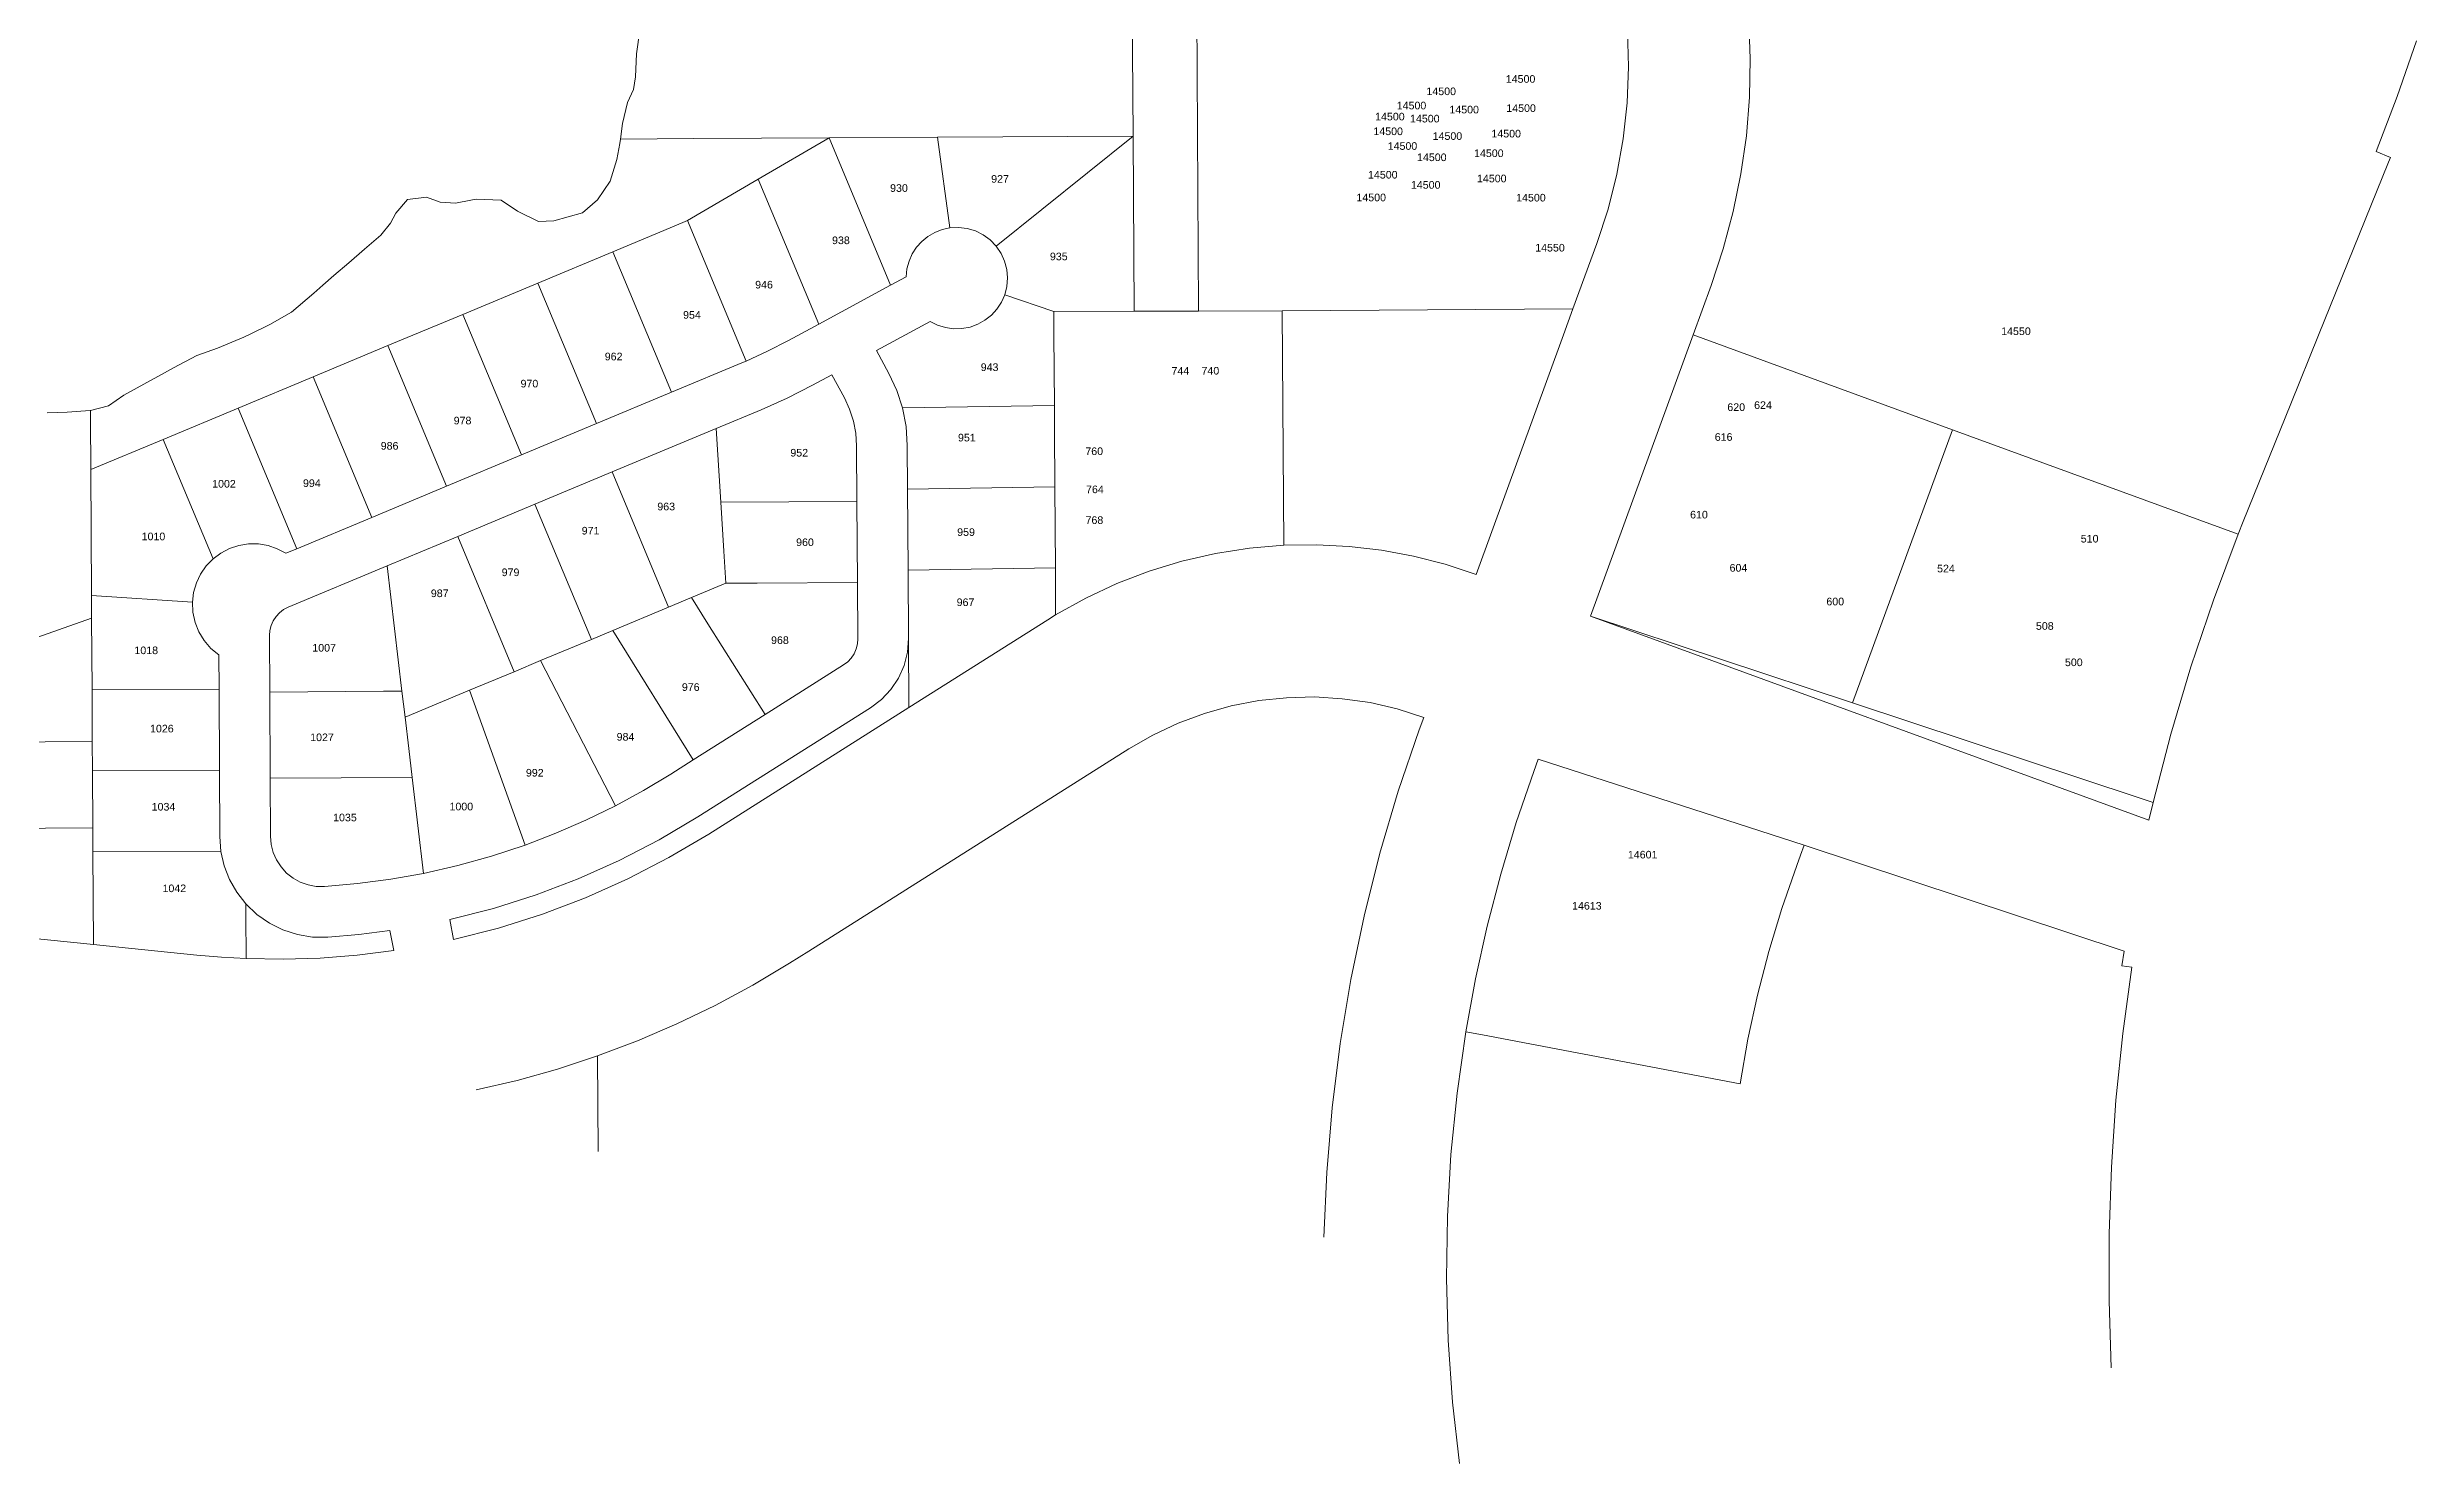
# Model space of a CAD drawing. Header units: feet. Extents: x 865220 to 5618803, y -2240498 to 1935234.
# Drawn here: x 2808321 to 2810656, y 961764 to 963159 of the extents above; entities that cross this region are included whole.
import ezdxf
from ezdxf.enums import TextEntityAlignment as Align

# ---------------------------------------------------------------- set-up
doc = ezdxf.new("R2010")
doc.units = ezdxf.units.FT
doc.header["$LTSCALE"] = 0.015
doc.header["$MEASUREMENT"] = 0
doc.layers.add('Dakota County Addresses', color=7, linetype='Continuous')
doc.layers.add('Dakota County Parcels', color=7, linetype='Continuous')
doc.styles.add('Dimensions 100', font='arial.ttf')

# ---------------------------------------------------------------- blocks, each defined once
blk = doc.blocks.new('ACMAP_ANN_TEMPLATE_Dakota County Addresses')
at = {"layer": 'Dakota County Addresses', "style": 'Dimensions 100'}
blk.add_attdef('DakotaCountyAddress', text='', height=50, dxfattribs=at).set_placement((0, 0), align=Align.CENTER)

msp = doc.modelspace()

# ---------------------------------------------------------------- linework, layer by layer
at = {"layer": 'Dakota County Parcels', "lineweight": 5}
for p, q in [((2809390.6, 963071.6), (2809389.8, 963197.2)), ((2809455.2, 962900.5), (2809453.5, 963192.7)), ((2808904.4, 963175.8), (2808901.2, 963152.5)), ((2808901.2, 963152.5), (2808900.1, 963129.9)), ((2808898.3, 963117.3), (2808892.4, 963104.6)), ((2808900.1, 963129.9), (2808898.3, 963117.3)), ((2808892.4, 963104.6), (2808887.3, 963083.9)), ((2808884.9, 963064.2), (2808882, 963048.6)), ((2808885.4, 963068.6), (2808884.9, 963064.2)), ((2808887.3, 963083.9), (2808885.4, 963068.6)), ((2808885.4, 963068.6), (2808957.7, 963069)), ((2809091, 963069.8), (2808957.7, 963069)), ((2809021.3, 963029), (2809091, 963069.8)), ((2809091, 963069.8), (2809198, 963070.5)), ((2809091, 963069.8), (2809151.6, 962924.6)), ((2809198, 963070.5), (2809390.6, 963071.6)), ((2809198, 963070.5), (2809210.1, 962981.2)), ((2809390.6, 963071.6), (2809255.8, 962963)), ((2809391.6, 962899.1), (2809390.6, 963071.6)), ((2808882, 963048.6), (2808875.2, 963027.1)), ((2810558.8, 962875.3), (2810627.7, 963045.7)), ((2810615.8, 963056.2), (2810629.7, 963050.6)), ((2810627.7, 963045.7), (2810629.7, 963050.6)), ((2808875.2, 963027.1), (2808862.9, 963008.8)), ((2808951.6, 962988.3), (2809021.3, 963029)), ((2809021.3, 963029), (2809080.9, 962886.3)), ((2808664, 962995.6), (2808658.7, 962985.6)), ((2808675.4, 963008.9), (2808664, 962995.6)), ((2808694.3, 963011.5), (2808675.4, 963008.9)), ((2808707.9, 963006.4), (2808694.3, 963011.5)), ((2808723, 963005.6), (2808707.9, 963006.4)), ((2808768, 963008.3), (2808743.3, 963009.4)), ((2808783.9, 962997.5), (2808768, 963008.3)), ((2808804.6, 962987.3), (2808783.9, 962997.5)), ((2808847.9, 962995.9), (2808819.8, 962988)), ((2808862.9, 963008.8), (2808847.9, 962995.9)), ((2808649.3, 962973.9), (2808633.1, 962960.1)), ((2808658.7, 962985.6), (2808649.3, 962973.9)), ((2808819.8, 962988), (2808804.6, 962987.3)), ((2808877.8, 962957.5), (2808938.5, 962982.8)), ((2808938.5, 962982.8), (2808951.6, 962988.3)), ((2808951.6, 962988.3), (2809009.4, 962849.9)), ((2808617.7, 962946.7), (2808603.1, 962934.3)), ((2808633.1, 962960.1), (2808617.7, 962946.7)), ((2808804, 962926.7), (2808877.8, 962957.5)), ((2808877.8, 962957.5), (2808935.6, 962819.1)), ((2809824.1, 962901.3), (2809847.6, 962965.6)), ((2808592, 962924.8), (2808583.3, 962916.7)), ((2808603.1, 962934.3), (2808592, 962924.8)), ((2808730.2, 962895.9), (2808804, 962926.7)), ((2808804, 962926.7), (2808861.8, 962788.3)), ((2809080.9, 962886.3), (2809151.6, 962924.6)), ((2809151.6, 962924.6), (2809166.9, 962932.9)), ((2809942.5, 962875.7), (2809960.3, 962924.4)), ((2808583.3, 962916.7), (2808561.1, 962898)), ((2809312.5, 962898.6), (2809264.1, 962915.2)), ((2809391.6, 962899.1), (2809312.5, 962898.6)), ((2809312.5, 962898.6), (2809312.6, 962876)), ((2809391.6, 962899.1), (2809455.2, 962899)), ((2809455.2, 962899), (2809455.2, 962900.5)), ((2809455.2, 962899), (2809537.4, 962899.5)), ((2809537.4, 962899.5), (2809824.1, 962901.3)), ((2809539.2, 962668.4), (2809537.4, 962899.5)), ((2809814.8, 962875.8), (2809824.1, 962901.3)), ((2808520.4, 962876.4), (2808514.4, 962873.4)), ((2808520.4, 962876.4), (2808520.5, 962876.5)), ((2808520.5, 962876.5), (2808539.9, 962886)), ((2808561.1, 962898), (2808539.9, 962886)), ((2808656.3, 962865.1), (2808730.2, 962895.9)), ((2808730.2, 962895.9), (2808787.9, 962757.4)), ((2809050.9, 962870), (2809080.9, 962886.3)), ((2809137.7, 962860.2), (2809190.8, 962889)), ((2809312.6, 962876), (2809313.1, 962806)), ((2809728.6, 962639.7), (2809814.8, 962875.7)), ((2809814.8, 962875.7), (2809814.8, 962875.8)), ((2809841.3, 962598.5), (2809942.5, 962875.7)), ((2809942.5, 962875.7), (2810198, 962782.2)), ((2810531.5, 962807.8), (2810558.8, 962875.3)), ((2808467.8, 962855.3), (2808445, 962843.1)), ((2808488.2, 962862.6), (2808467.8, 962855.3)), ((2808514.4, 962873.4), (2808488.2, 962862.6)), ((2808582.5, 962834.3), (2808656.3, 962865.1)), ((2808656.3, 962865.1), (2808714.1, 962726.6)), ((2809150, 962837.5), (2809137.7, 962860.2)), ((2808422.3, 962830.8), (2808395.9, 962816.3)), ((2808430.3, 962835.1), (2808422.3, 962830.8)), ((2808445, 962843.1), (2808430.3, 962835.1)), ((2808508.7, 962803.5), (2808582.5, 962834.3)), ((2808582.5, 962834.3), (2808640.3, 962695.8)), ((2808935.6, 962819.1), (2809005, 962848)), ((2809009.4, 962849.9), (2809005, 962848)), ((2809074.7, 962826), (2809093.7, 962836.3)), ((2809106.1, 962813.6), (2809093.7, 962836.3)), ((2808381, 962805.8), (2808363.2, 962801.2)), ((2808395.9, 962816.3), (2808381, 962805.8)), ((2808861.8, 962788.3), (2808935.6, 962819.1)), ((2809313.1, 962806), (2809163.3, 962803.7)), ((2809313.1, 962806), (2809313.2, 962781.5)), ((2810484.6, 962691.9), (2810531.5, 962807.8)), ((2808340.3, 962799.4), (2808320.3, 962798.8)), ((2808362.7, 962801.1), (2808340.3, 962799.4)), ((2808363.2, 962801.2), (2808362.7, 962801.1)), ((2808363.2, 962801.1), (2808363.2, 962801.2)), ((2808434.9, 962772.6), (2808508.7, 962803.5)), ((2808508.7, 962803.5), (2808566.5, 962665)), ((2808787.9, 962757.4), (2808861.8, 962788.3)), ((2808877.3, 962740.6), (2808979.7, 962783.3)), ((2808979.7, 962783.3), (2809024.2, 962801.9)), ((2808984.2, 962710.8), (2808979.7, 962783.3)), ((2810099.6, 962513), (2810198, 962782.2)), ((2810198, 962782.2), (2810479.6, 962679.4)), ((2808363.5, 962742.9), (2808434.9, 962772.6)), ((2808434.9, 962772.6), (2808484, 962655)), ((2809118.2, 962766.5), (2809118.5, 962711.6)), ((2809168.4, 962723.8), (2809168.1, 962766.8)), ((2809313.2, 962781.5), (2809313.5, 962726)), ((2808364.2, 962618.9), (2808363.5, 962742.9)), ((2808714.1, 962726.6), (2808787.9, 962757.4)), ((2808801.2, 962708.8), (2808877.3, 962740.6)), ((2808932.9, 962607.4), (2808877.3, 962740.6)), ((2808640.3, 962695.8), (2808714.1, 962726.6)), ((2809118.5, 962711.6), (2808984.2, 962710.8)), ((2809118.5, 962711.6), (2809119, 962631.7)), ((2809313.5, 962726), (2809168.4, 962723.8)), ((2809168.9, 962643.8), (2809168.4, 962723.8)), ((2809313.5, 962726), (2809314, 962646)), ((2808566.5, 962665), (2808640.3, 962695.8)), ((2808725.1, 962677), (2808801.2, 962708.8)), ((2808856.8, 962575.6), (2808801.2, 962708.8)), ((2808987.2, 962662.5), (2808984.2, 962710.8)), ((2810484.6, 962691.9), (2810479.6, 962679.4)), ((2808555.7, 962660.5), (2808566.5, 962665)), ((2808655.6, 962648.1), (2808725.1, 962677)), ((2808780.7, 962543.8), (2808725.1, 962677)), ((2808557.9, 962607.3), (2808655.6, 962648.1)), ((2808670.1, 962524.6), (2808655.6, 962648.1)), ((2808989.2, 962630.9), (2808987.2, 962662.5)), ((2809314, 962646), (2809168.9, 962643.8)), ((2809169.3, 962576.4), (2809168.9, 962643.8)), ((2809314, 962646), (2809314.3, 962599.7)), ((2808364.2, 962618.9), (2808463.6, 962612.3)), ((2808364.3, 962596.5), (2808364.2, 962618.9)), ((2808989.2, 962630.9), (2808955.4, 962616.8)), ((2809020, 962631.1), (2808989.2, 962630.9)), ((2809119, 962631.7), (2809020, 962631.1)), ((2809119, 962631.7), (2809119.3, 962576.1)), ((2808244.5, 962554.3), (2808364.3, 962596.5)), ((2808364.7, 962526.2), (2808364.3, 962596.5)), ((2808932.9, 962607.4), (2808877.8, 962584.4)), ((2808955.4, 962616.8), (2808932.9, 962607.4)), ((2808971.7, 962591), (2808955.4, 962616.8)), ((2809169.7, 962508.5), (2809306.6, 962594.9)), ((2809306.6, 962594.9), (2809314.3, 962599.7)), ((2809841.3, 962598.5), (2810391.7, 962397.4)), ((2809841.3, 962598.5), (2810099.6, 962513)), ((2808539.8, 962523.8), (2808539.5, 962579.5)), ((2808856.8, 962575.6), (2808806.6, 962554.7)), ((2808877.8, 962584.4), (2808856.8, 962575.6)), ((2808957.2, 962457), (2808877.8, 962584.4)), ((2809028.1, 962501.7), (2808971.7, 962591)), ((2809169.7, 962508.5), (2809169.3, 962576.4)), ((2808489.8, 962526.7), (2808489.6, 962560.5)), ((2808806.6, 962554.7), (2808780.7, 962543.8)), ((2808880.4, 962411.7), (2808806.6, 962554.7)), ((2809105.3, 962550.6), (2809028.1, 962501.7)), ((2808489.8, 962526.7), (2808364.7, 962526.2)), ((2808364.9, 962474.9), (2808364.7, 962526.2)), ((2808490.2, 962446.7), (2808489.8, 962526.7)), ((2808736.8, 962525.5), (2808673.2, 962499)), ((2808780.7, 962543.8), (2808736.8, 962525.5)), ((2808791.4, 962373), (2808736.8, 962525.5)), ((2808651.8, 962524.5), (2808539.8, 962523.8)), ((2808540.2, 962438.9), (2808539.8, 962523.8)), ((2808670.1, 962524.6), (2808651.8, 962524.5)), ((2808673.2, 962499), (2808670.1, 962524.6)), ((2809028.1, 962501.7), (2808957.2, 962457)), ((2809132, 962508.3), (2808961.7, 962400.7)), ((2808972.4, 962383.8), (2809169.7, 962508.5)), ((2810099.6, 962513), (2810382.2, 962419.5)), ((2808673.2, 962499), (2808676.8, 962468)), ((2809672.7, 962486.5), (2809677.1, 962498.8)), ((2808245, 962474.3), (2808364.9, 962474.9)), ((2808365.1, 962446.2), (2808364.9, 962474.9)), ((2808676.8, 962468), (2808680.1, 962439.7)), ((2808957.2, 962457), (2808935, 962443)), ((2809071, 962268.6), (2809386.3, 962467.7)), ((2809785.4, 962445.4), (2809789.8, 962457.6)), ((2809789.8, 962457.6), (2810051.9, 962372.8)), ((2808490.2, 962446.7), (2808365.1, 962446.2)), ((2808365.4, 962389.9), (2808365.1, 962446.2)), ((2808490.5, 962381.5), (2808490.2, 962446.7)), ((2808540.2, 962438.9), (2808680.1, 962439.7)), ((2808540.5, 962381.8), (2808540.2, 962438.9)), ((2808680.1, 962439.7), (2808691.3, 962345.1)), ((2810382.2, 962419.5), (2810395.8, 962415)), ((2810395.8, 962415), (2810391.7, 962397.4)), ((2808245.4, 962389.3), (2808365.4, 962389.9)), ((2808365.5, 962366.2), (2808365.4, 962389.9)), ((2808491.7, 962366.7), (2808365.5, 962366.2)), ((2808366, 962275.1), (2808365.5, 962366.2)), ((2808491.7, 962366.7), (2808490.5, 962381.5)), ((2810048.4, 962363.2), (2810044.6, 962352.7)), ((2810051.9, 962372.8), (2810048.4, 962363.2)), ((2810051.9, 962372.8), (2810367.2, 962268.5)), ((2808516.3, 962304), (2808516.2, 962315)), ((2808516.5, 962261.2), (2808516.3, 962304)), ((2808721, 962279.9), (2808717.3, 962299.6)), ((2808240.7, 962287.5), (2808366, 962275.1)), ((2808662, 962269), (2808658.3, 962288.7)), ((2809052.1, 962256.6), (2809071, 962268.6)), ((2810364.9, 962254.1), (2810367.2, 962268.5)), ((2810374.8, 962252.6), (2810364.9, 962254.1)), ((2808862.7, 962165.3), (2808863.3, 962071.1))]:
    msp.add_line(p, q, dxfattribs=at)
for points in [[(2809847.6, 962965.6), (2809858.7, 962999.4), (2809867.4, 963033.9), (2809873.7, 963068.9), (2809877.5, 963104.3), (2809879, 963139.8), (2809877.9, 963175.3), (2809874.5, 963210.7), (2809868.6, 963245.8), (2809860.3, 963280.4)], [(2809960.3, 962924.4), (2809972.3, 962960.4), (2809982.1, 962997.1), (2809989.6, 963034.3), (2809995, 963071.9), (2809998.1, 963109.8), (2809998.9, 963147.7), (2809997.5, 963185.6), (2809993.8, 963223.4), (2809987.9, 963260.9)], [(2810615.8, 963056.2), (2810636.5, 963110.5), (2810655.5, 963165.3)], [(2808743.3, 963009.4), (2808738.1, 963008.4), (2808723, 963005.6)], [(2809210.1, 962981.2), (2809202.5, 962979.5), (2809195.2, 962976.7), (2809188.5, 962972.7), (2809182.4, 962967.8), (2809177.2, 962962), (2809172.9, 962955.4), (2809169.8, 962948.3), (2809167.7, 962940.7), (2809166.9, 962932.9)], [(2809255.8, 962963), (2809249.9, 962969.2), (2809243, 962974.2), (2809235.4, 962978.1), (2809227.2, 962980.5), (2809218.7, 962981.6), (2809210.1, 962981.2)], [(2809264.1, 962915.2), (2809266.2, 962923.4), (2809266.9, 962931.8), (2809266.2, 962940.2), (2809264, 962948.3), (2809260.5, 962956), (2809255.8, 962963)], [(2809190.8, 962889), (2809198, 962885.3), (2809205.7, 962882.9), (2809213.8, 962881.7), (2809221.9, 962881.9), (2809229.9, 962883.3), (2809237.5, 962886.1), (2809244.6, 962890), (2809251, 962895), (2809256.4, 962901), (2809260.9, 962907.8), (2809264.1, 962915.2)], [(2809050.9, 962870), (2809030.4, 962859.5), (2809009.4, 962849.9)], [(2809163.3, 962803.7), (2809157.7, 962821), (2809150, 962837.5)], [(2809074.7, 962826), (2809049.8, 962813.3), (2809024.2, 962801.9)], [(2809118.2, 962766.5), (2809117.3, 962778.8), (2809115, 962790.8), (2809111.2, 962802.5), (2809106.1, 962813.6)], [(2808363.5, 962742.9), (2808363.3, 962792), (2808363.3, 962792.2), (2808363.2, 962801.1)], [(2809168.1, 962766.8), (2809166.9, 962785.4), (2809163.3, 962803.7)], [(2808484, 962655), (2808491.7, 962660.7), (2808500.3, 962665.2), (2808509.4, 962668.2), (2808518.9, 962669.7), (2808528.6, 962669.7), (2808538.1, 962668.1), (2808547.2, 962665), (2808555.7, 962660.5)], [(2809314.3, 962599.7), (2809344, 962616.2), (2809374.7, 962630.6), (2809406.4, 962642.7), (2809438.8, 962652.6), (2809471.9, 962660.2), (2809505.4, 962665.5), (2809539.2, 962668.4)], [(2809539.2, 962668.4), (2809571.4, 962668.9), (2809603.5, 962667.3), (2809635.4, 962663.5), (2809666.9, 962657.7), (2809698.1, 962649.7), (2809728.6, 962639.7)], [(2810479.6, 962679.4), (2810455.2, 962614.4), (2810433.1, 962548.7), (2810413.3, 962482.2), (2810395.8, 962415)], [(2808463.6, 962612.3), (2808464.8, 962622), (2808467.5, 962631.3), (2808471.7, 962640), (2808477.3, 962648), (2808484, 962655)], [(2808489.6, 962560.5), (2808481.8, 962566.8), (2808475.2, 962574.5), (2808469.9, 962583.1), (2808466.2, 962592.4), (2808464.1, 962602.3), (2808463.6, 962612.3)], [(2808539.5, 962579.5), (2808539.9, 962584.5), (2808541.1, 962589.4), (2808543.2, 962594), (2808546, 962598.2), (2808549.4, 962601.9), (2808553.5, 962605), (2808557.9, 962607.3)], [(2809119.3, 962576.1), (2809118.9, 962571.1), (2809117.7, 962566.2), (2809115.6, 962561.5), (2809112.8, 962557.3), (2809109.4, 962553.6), (2809105.3, 962550.6)], [(2809132, 962508.3), (2809142.8, 962516.4), (2809152, 962526.3), (2809159.5, 962537.5), (2809165, 962549.9), (2809168.3, 962563), (2809169.3, 962576.4)], [(2809677.1, 962498.8), (2809650.9, 962507.2), (2809624.1, 962513.3), (2809596.8, 962517.2), (2809569.3, 962518.9), (2809541.8, 962518.2), (2809514.5, 962515.3), (2809487.4, 962510.1), (2809460.9, 962502.7), (2809435.1, 962493.1), (2809410.2, 962481.4), (2809386.3, 962467.7)], [(2809672.7, 962486.5), (2809652, 962426.1), (2809633.9, 962364.9), (2809618.2, 962303), (2809605.2, 962240.5), (2809594.7, 962177.5), (2809586.7, 962114.1), (2809581.4, 962050.5), (2809578.7, 961986.7)], [(2808935, 962443), (2808908.1, 962426.8), (2808880.4, 962411.7)], [(2809718.7, 962189.1), (2809728.2, 962241.3), (2809739.7, 962293), (2809753, 962344.4), (2809768.3, 962395.2), (2809785.4, 962445.4)], [(2808880.4, 962411.7), (2808851.3, 962397.5), (2808821.6, 962384.6), (2808791.4, 962373)], [(2808961.7, 962400.7), (2808923.6, 962378.2), (2808884.3, 962357.8), (2808843.9, 962339.7), (2808802.5, 962323.9), (2808760.2, 962310.5), (2808717.3, 962299.6)], [(2808516.2, 962315), (2808507.3, 962326.5), (2808500.2, 962339.1), (2808494.9, 962352.6), (2808491.7, 962366.7)], [(2808593.7, 962332.1), (2808585.6, 962332.2), (2808577.6, 962333.7), (2808569.9, 962336.4), (2808562.8, 962340.4), (2808556.4, 962345.4), (2808550.9, 962351.5), (2808546.5, 962358.3), (2808543.2, 962365.7), (2808541.2, 962373.6), (2808540.5, 962381.8)], [(2808791.4, 962373), (2808758.5, 962362.1), (2808725.1, 962352.8), (2808691.3, 962345.1)], [(2808721, 962279.9), (2808765.1, 962291.1), (2808808.6, 962304.9), (2808851.1, 962321.1), (2808892.7, 962339.7), (2808933.2, 962360.6), (2808972.4, 962383.8)], [(2808691.3, 962345.1), (2808659, 962339.3), (2808626.4, 962335), (2808593.7, 962332.1)], [(2810044.6, 962352.7), (2810030.1, 962310.6), (2810017.3, 962268), (2810006.1, 962225), (2809996.6, 962181.6), (2809988.8, 962137.8)], [(2808597, 962282.2), (2808582, 962282.4), (2808567.1, 962284.8), (2808552.8, 962289.4), (2808539.4, 962296), (2808527.1, 962304.7), (2808516.2, 962315)], [(2808366, 962275.1), (2808400.7, 962271.5), (2808467.8, 962264.5)], [(2808516.5, 962261.2), (2808553, 962260.6), (2808589.4, 962261.7), (2808625.8, 962264.5), (2808662, 962269)], [(2808597, 962282.2), (2808627.7, 962284.8), (2808658.3, 962288.7)], [(2808467.8, 962264.5), (2808492.1, 962262.5), (2808516.5, 962261.2)], [(2808862.7, 962165.3), (2808902.1, 962180.1), (2808940.9, 962196.7), (2808978.8, 962215), (2809015.9, 962235), (2809052.1, 962256.6)], [(2810354.6, 961857.9), (2810352.4, 961923.8), (2810352.5, 961989.8), (2810354.8, 962055.7), (2810359.2, 962121.6), (2810365.9, 962187.2), (2810374.8, 962252.6)], [(2809712.4, 961763.6), (2809705.5, 961824.2), (2809701.2, 961885.1), (2809699.5, 961946), (2809700.4, 962007.1), (2809703.9, 962068), (2809710, 962128.7), (2809718.7, 962189.1)], [(2809718.7, 962189.1), (2809734.9, 962186), (2809988.8, 962137.8)], [(2808743.3, 962131.7), (2808783.6, 962141.1), (2808823.4, 962152.3), (2808862.7, 962165.3)]]:
    msp.add_lwpolyline(points, dxfattribs=at)

# ---------------------------------------------------------------- block references
at = {"layer": 'Dakota County Addresses', "lineweight": 5, "xscale": 0.15, "yscale": 0.15, "zscale": 0.15}
for p, values in [((2809694.3, 963111.9), {'DakotaCountyAddress': '14500'}), ((2809772.5, 963124.1), {'DakotaCountyAddress': '14500'}), ((2809643.7, 963087), {'DakotaCountyAddress': '14500'}), ((2809665, 963097.9), {'DakotaCountyAddress': '14500'}), ((2809678.1, 963085), {'DakotaCountyAddress': '14500'}), ((2809716.9, 963093.9), {'DakotaCountyAddress': '14500'}), ((2809773, 963095.3), {'DakotaCountyAddress': '14500'}), ((2809642, 963072.5), {'DakotaCountyAddress': '14500'}), ((2809656.1, 963058), {'DakotaCountyAddress': '14500'}), ((2809700.4, 963067.8), {'DakotaCountyAddress': '14500'}), ((2809758.3, 963070.2), {'DakotaCountyAddress': '14500'}), ((2809685, 963046.9), {'DakotaCountyAddress': '14500'}), ((2809741.2, 963050.9), {'DakotaCountyAddress': '14500'}), ((2809159.9, 963016.6), {'DakotaCountyAddress': '930'}), ((2809259.5, 963025.6), {'DakotaCountyAddress': '927'}), ((2809636.7, 963029.7), {'DakotaCountyAddress': '14500'}), ((2809679, 963019.7), {'DakotaCountyAddress': '14500'}), ((2809744.1, 963026), {'DakotaCountyAddress': '14500'}), ((2809744.1, 963026), {'DakotaCountyAddress': '14500'}), ((2809625.3, 963007.3), {'DakotaCountyAddress': '14500'}), ((2809782.7, 963007.1), {'DakotaCountyAddress': '14500'}), ((2809102.7, 962965.1), {'DakotaCountyAddress': '938'}), ((2809317.4, 962949.2), {'DakotaCountyAddress': '935'}), ((2809801.5, 962957.8), {'DakotaCountyAddress': '14550'}), ((2809026.9, 962921.4), {'DakotaCountyAddress': '946'}), ((2808955.9, 962891.6), {'DakotaCountyAddress': '954'}), ((2810260.7, 962875.5), {'DakotaCountyAddress': '14550'}), ((2808878.7, 962850.6), {'DakotaCountyAddress': '962'}), ((2808795.7, 962823.9), {'DakotaCountyAddress': '970'}), ((2809249.2, 962840.1), {'DakotaCountyAddress': '943'}), ((2809437.2, 962836.4), {'DakotaCountyAddress': '744'}), ((2809466.8, 962836.6), {'DakotaCountyAddress': '740'}), ((2809985, 962800.7), {'DakotaCountyAddress': '620'}), ((2810011.4, 962802.7), {'DakotaCountyAddress': '624'}), ((2808729.8, 962787.5), {'DakotaCountyAddress': '978'}), ((2808657.9, 962762.6), {'DakotaCountyAddress': '986'}), ((2809061.6, 962755.8), {'DakotaCountyAddress': '952'}), ((2809226.8, 962770.7), {'DakotaCountyAddress': '951'}), ((2809352.3, 962757.3), {'DakotaCountyAddress': '760'}), ((2809972.6, 962771.3), {'DakotaCountyAddress': '616'}), ((2808494.7, 962725.2), {'DakotaCountyAddress': '1002'}), ((2808581.3, 962725.8), {'DakotaCountyAddress': '994'}), ((2809353, 962719.7), {'DakotaCountyAddress': '764'}), ((2808930.5, 962702.8), {'DakotaCountyAddress': '963'}), ((2809352.5, 962689.4), {'DakotaCountyAddress': '768'}), ((2809948.3, 962694.8), {'DakotaCountyAddress': '610'}), ((2808425.2, 962673.3), {'DakotaCountyAddress': '1010'}), ((2808856, 962679), {'DakotaCountyAddress': '971'}), ((2809067.3, 962667.6), {'DakotaCountyAddress': '960'}), ((2809226, 962677.6), {'DakotaCountyAddress': '959'}), ((2810333.3, 962671.1), {'DakotaCountyAddress': '510'}), ((2808777.1, 962638), {'DakotaCountyAddress': '979'}), ((2809987.2, 962642.4), {'DakotaCountyAddress': '604'}), ((2810191.7, 962641.7), {'DakotaCountyAddress': '524'}), ((2808707.3, 962617.3), {'DakotaCountyAddress': '987'}), ((2809225.5, 962608.5), {'DakotaCountyAddress': '967'}), ((2810082.6, 962609.2), {'DakotaCountyAddress': '600'}), ((2809042.6, 962571.1), {'DakotaCountyAddress': '968'}), ((2810289.1, 962585.1), {'DakotaCountyAddress': '508'}), ((2808418.1, 962561.1), {'DakotaCountyAddress': '1018'}), ((2808593.4, 962563.6), {'DakotaCountyAddress': '1007'}), ((2810317.7, 962549.3), {'DakotaCountyAddress': '500'}), ((2808954.7, 962524.9), {'DakotaCountyAddress': '976'}), ((2808433.5, 962484), {'DakotaCountyAddress': '1026'}), ((2808591.3, 962475.4), {'DakotaCountyAddress': '1027'}), ((2808890.4, 962475.9), {'DakotaCountyAddress': '984'}), ((2808801, 962440.5), {'DakotaCountyAddress': '992'}), ((2808435.1, 962407), {'DakotaCountyAddress': '1034'}), ((2808728.6, 962407.2), {'DakotaCountyAddress': '1000'}), ((2808613.9, 962396.4), {'DakotaCountyAddress': '1035'}), ((2809892.8, 962359.8), {'DakotaCountyAddress': '14601'}), ((2808445.8, 962326.6), {'DakotaCountyAddress': '1042'}), ((2809837.8, 962309.4), {'DakotaCountyAddress': '14613'})]:
    msp.add_blockref('ACMAP_ANN_TEMPLATE_Dakota County Addresses', p, dxfattribs=at).add_auto_attribs(values)

doc.saveas('drawing.dxf')
